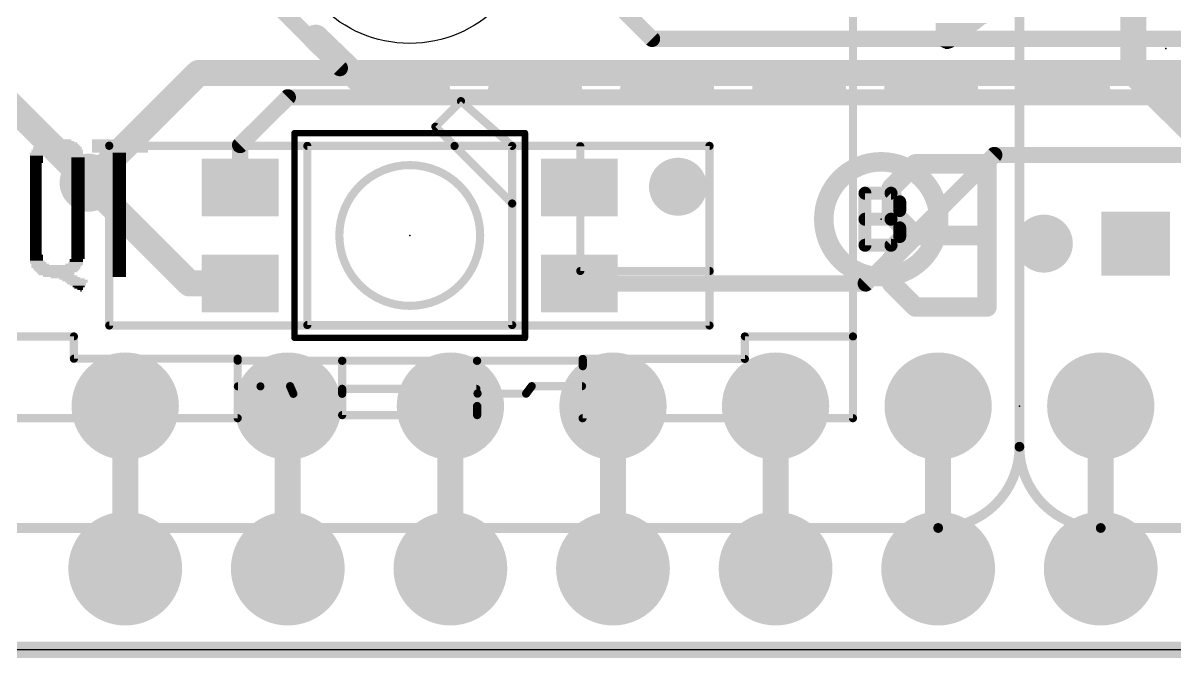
# Model space of a CAD drawing. Extents: x -0.1 to 50.9, y -0.1 to 23.
# Drawn here: x 9.83 to 27.83, y -0.13 to 9.8 of the extents above; entities that cross this region are included whole.
import ezdxf

# ---------------------------------------------------------------- set-up
doc = ezdxf.new("R2010")
doc.units = 0
for name, color, linetype in [('1', 12, 'CONTINUOUS'), ('16', 5, 'CONTINUOUS'), ('17', 110, 'CONTINUOUS'), ('18', 110, 'CONTINUOUS'), ('20', 53, 'CONTINUOUS'), ('21', 40, 'CONTINUOUS'), ('22', 6, 'CONTINUOUS'), ('23', 40, 'CONTINUOUS'), ('24', 6, 'CONTINUOUS'), ('46', 140, 'CONTINUOUS')]:
    doc.layers.add(name, color=color, linetype=linetype)

# ---------------------------------------------------------------- blocks, each defined once
blk = doc.blocks.new('RECT')
blk.add_solid([(-0.5, -0.5), (0.5, -0.5), (-0.5, 0.5), (0.5, 0.5)])
blk = doc.blocks.new('ROUNDP')
at = {"const_width": 0.5}
blk.add_lwpolyline([(0, -0.25, 1), (0, 0.25, 1), (0, -0.25)], format="xyb", dxfattribs=at)
blk = doc.blocks.new('ROUNDV')
at = {"const_width": 0.5}
blk.add_lwpolyline([(0, -0.25, 1), (0, 0.25, 1), (0, -0.25)], format="xyb", dxfattribs=at)

msp = doc.modelspace()

# ---------------------------------------------------------------- linework, layer by layer
at = {"layer": '1'}
for points, const_width in [([(14.7828, 9.0932), (12.0828, 11.7933)], 0.254), ([(18.542, 10.668), (19.6596, 9.5504)], 0.254), ([(19.6596, 9.5504), (31.0134, 9.5504)], 0.254), ([(8.89, 9.271), (10.8585, 7.3025)], 0.4064), ([(36.3927, 9.0932), (14.7828, 9.0932)], 0.254), ([(13.225, 7.891), (13.97, 8.636)], 0.254), ([(13.97, 8.636), (38.5964, 8.636)], 0.254), ([(13.225, 7.227), (13.225, 7.891)], 0.254), ([(25.007, 7.735), (22.999, 5.727)], 0.254), ([(25.007, 7.735), (31.64, 7.735)], 0.254), ([(10.8585, 7.3025), (12.434, 5.727)], 0.4064), ([(12.434, 5.727), (13.225, 5.727)], 0.4064), ([(22.999, 5.727), (18.525, 5.727)], 0.254), ([(11.43, 1.27), (11.43, 3.81)], 0.4064), ([(13.97, 3.81), (13.97, 1.27)], 0.4064), ([(16.51, 1.27), (16.51, 3.81)], 0.4064), ([(19.05, 3.81), (19.05, 1.27)], 0.4064), ([(21.59, 1.27), (21.59, 3.81)], 0.4064), ([(24.13, 3.81), (24.13, 1.27)], 0.4064), ([(26.67, 1.27), (26.67, 3.81)], 0.4064), ([(0, 0), (50.8, 0)], 0.254)]:
    msp.add_lwpolyline(points, dxfattribs=dict(at, const_width=const_width))
for points, const_width in [([(19.6596, 9.6139, 1), (19.6596, 9.4869)], 0.127), ([(19.6147, 9.5055, 1), (19.7045, 9.5953)], 0.127), ([(14.7828, 9.1567, 1), (14.7828, 9.0297)], 0.127), ([(14.7379, 9.0483, 1), (14.8277, 9.1381)], 0.127), ([(13.97, 8.6995, 1), (13.97, 8.5725)], 0.127), ([(14.0149, 8.5911, 1), (13.9251, 8.6809)], 0.127), ([(13.2885, 7.891, 1), (13.1615, 7.891)], 0.127), ([(13.1801, 7.9359, 1), (13.2699, 7.8461)], 0.127), ([(25.007, 7.7985, 1), (25.007, 7.6715)], 0.127), ([(25.0519, 7.6901, 1), (24.9621, 7.7799)], 0.127), ([(10.9303, 7.3743, 1), (10.7867, 7.2307)], 0.2032), ([(10.7867, 7.2307, 1), (10.9303, 7.3743)], 0.2032), ([(13.1615, 7.227, 1), (13.2885, 7.227)], 0.127), ([(12.434, 5.8286, 1), (12.434, 5.6254)], 0.2032), ([(12.3622, 5.6552, 1), (12.5058, 5.7988)], 0.2032), ([(13.225, 5.6254, 1), (13.225, 5.8286)], 0.2032), ([(18.525, 5.7905, 1), (18.525, 5.6635)], 0.127), ([(22.9541, 5.7719, 1), (23.0439, 5.6821)], 0.127), ([(22.999, 5.6635, 1), (22.999, 5.7905)], 0.127), ([(11.5316, 3.81, 1), (11.3284, 3.81)], 0.2032), ([(14.0716, 3.81, 1), (13.8684, 3.81)], 0.2032), ([(16.6116, 3.81, 1), (16.4084, 3.81)], 0.2032), ([(19.1516, 3.81, 1), (18.9484, 3.81)], 0.2032), ([(21.6916, 3.81, 1), (21.4884, 3.81)], 0.2032), ([(24.2316, 3.81, 1), (24.0284, 3.81)], 0.2032), ([(26.7716, 3.81, 1), (26.5684, 3.81)], 0.2032), ([(11.3284, 1.27, 1), (11.5316, 1.27)], 0.2032), ([(13.8684, 1.27, 1), (14.0716, 1.27)], 0.2032), ([(16.4084, 1.27, 1), (16.6116, 1.27)], 0.2032), ([(18.9484, 1.27, 1), (19.1516, 1.27)], 0.2032), ([(21.4884, 1.27, 1), (21.6916, 1.27)], 0.2032), ([(24.0284, 1.27, 1), (24.2316, 1.27)], 0.2032), ([(26.5684, 1.27, 1), (26.7716, 1.27)], 0.2032)]:
    msp.add_lwpolyline(points, format="xyb", dxfattribs=dict(at, const_width=const_width))
at = {"layer": '16'}
for points, const_width in [([(27.178, 11.811), (27.178, 9.029)], 0.4064), ([(12.573, 9.017), (10.8585, 7.3025)], 0.4064), ([(27.178, 9.017), (12.573, 9.017)], 0.4064), ([(27.178, 9.029), (27.178, 9.017)], 0.4064), ([(27.19, 9.017), (27.178, 9.029)], 0.4064), ([(30.48, 5.727), (27.19, 9.017)], 0.4064), ([(41.148, 9.017), (27.19, 9.017)], 0.4064), ([(0, 0), (50.8, 0)], 0.254)]:
    msp.add_lwpolyline(points, dxfattribs=dict(at, const_width=const_width))
at = {"layer": '16', "const_width": 0.2032}
for points in [[(12.573, 9.1186, 1), (12.573, 8.9154)], [(12.6448, 8.9452, 1), (12.5012, 9.0888)], [(27.2796, 9.029, 1), (27.0764, 9.029)], [(27.2498, 9.1008, 1), (27.1062, 8.9572)], [(27.19, 9.1186, 1), (27.19, 8.9154)], [(27.2618, 9.0888, 1), (27.1182, 8.9452)], [(27.1182, 8.9452, 1), (27.2618, 9.0888)], [(27.178, 8.9154, 1), (27.178, 9.1186)], [(27.0764, 9.029, 1), (27.2796, 9.029)], [(27.0764, 9.017, 1), (27.2796, 9.017)], [(10.7867, 7.3743, 1), (10.9303, 7.2307)]]:
    msp.add_lwpolyline(points, format="xyb", dxfattribs=at)
at = {"layer": '20'}
msp.add_line((48.26, 0), (2.54, 0), dxfattribs=at)
msp.add_circle((15.875, 11.43), 1.95, dxfattribs=at)
at = {"layer": '21'}
for points, const_width in [([(15.24, 8.763), (14.4067, 9.5694)], 0.4064), ([(16.3024, 8.763), (15.24, 8.763)], 0.4064), ([(18.3648, 8.763), (17.3024, 8.763)], 0.4064), ([(20.4273, 8.763), (19.3648, 8.763)], 0.4064), ([(22.4897, 8.763), (21.4273, 8.763)], 0.4064), ([(24.5521, 8.763), (23.4897, 8.763)], 0.4064), ([(26.6145, 8.763), (25.5521, 8.763)], 0.4064), ([(28.6769, 8.763), (27.6145, 8.763)], 0.4064), ([(22.987, 6.3246), (22.987, 7.1381)], 0.2032), ([(22.987, 7.1381), (23.3937, 7.1381)], 0.2032), ([(23.3937, 7.1381), (23.5293, 7.0025)], 0.2032), ([(23.5293, 7.0025), (23.5293, 6.8669)], 0.2032), ([(23.5293, 6.8669), (23.3937, 6.7313)], 0.2032), ([(22.987, 6.7313), (23.3937, 6.7313)], 0.2032), ([(23.3937, 6.7313), (23.5293, 6.5958)], 0.2032), ([(23.5293, 6.5958), (23.5293, 6.4602)], 0.2032), ([(23.5293, 6.4602), (23.3937, 6.3246)], 0.2032), ([(23.3937, 6.3246), (22.987, 6.3246)], 0.2032)]:
    msp.add_lwpolyline(points, dxfattribs=dict(at, const_width=const_width))
for points, const_width in [([(14.4774, 9.6424, 1), (14.3361, 9.4964)], 0.2032), ([(15.24, 8.8646, 1), (15.24, 8.6614)], 0.2032), ([(15.1693, 8.69, 1), (15.3107, 8.836)], 0.2032), ([(16.3024, 8.6614, 1), (16.3024, 8.8646)], 0.2032), ([(17.3024, 8.8646, 1), (17.3024, 8.6614)], 0.2032), ([(18.3648, 8.6614, 1), (18.3648, 8.8646)], 0.2032), ([(19.3648, 8.8646, 1), (19.3648, 8.6614)], 0.2032), ([(20.4273, 8.6614, 1), (20.4273, 8.8646)], 0.2032), ([(21.4273, 8.8646, 1), (21.4273, 8.6614)], 0.2032), ([(22.4897, 8.6614, 1), (22.4897, 8.8646)], 0.2032), ([(23.4897, 8.8646, 1), (23.4897, 8.6614)], 0.2032), ([(24.5521, 8.6614, 1), (24.5521, 8.8646)], 0.2032), ([(25.5521, 8.8646, 1), (25.5521, 8.6614)], 0.2032), ([(26.6145, 8.6614, 1), (26.6145, 8.8646)], 0.2032), ([(27.6145, 8.8646, 1), (27.6145, 8.6614)], 0.2032), ([(23.241, 5.833, 1), (23.241, 7.629, 1), (23.241, 5.833)], 0.3048), ([(23.0378, 7.1381, 1), (22.9362, 7.1381)], 0.1016), ([(22.987, 7.1889, 1), (22.987, 7.0873)], 0.1016), ([(23.4297, 7.174, 1), (23.3578, 7.1022)], 0.1016), ([(23.3937, 7.0873, 1), (23.3937, 7.1889)], 0.1016), ([(23.5801, 7.0025, 1), (23.4785, 7.0025)], 0.1016), ([(23.4934, 6.9666, 1), (23.5652, 7.0384)], 0.1016), ([(23.4785, 6.8669, 1), (23.5801, 6.8669)], 0.1016), ([(23.5652, 6.831, 1), (23.4934, 6.9028)], 0.1016), ([(22.987, 6.7821, 1), (22.987, 6.6805)], 0.1016), ([(23.4297, 6.7673, 1), (23.3578, 6.6954)], 0.1016), ([(23.3578, 6.7673, 1), (23.4297, 6.6954)], 0.1016), ([(23.3937, 6.6805, 1), (23.3937, 6.7821)], 0.1016), ([(23.5801, 6.5958, 1), (23.4785, 6.5958)], 0.1016), ([(23.4934, 6.5598, 1), (23.5652, 6.6317)], 0.1016), ([(23.4785, 6.4602, 1), (23.5801, 6.4602)], 0.1016), ([(23.5652, 6.4243, 1), (23.4934, 6.4961)], 0.1016), ([(22.987, 6.3754, 1), (22.987, 6.2738)], 0.1016), ([(22.9362, 6.3246, 1), (23.0378, 6.3246)], 0.1016), ([(23.3578, 6.3605, 1), (23.4297, 6.2887)], 0.1016), ([(23.3937, 6.2738, 1), (23.3937, 6.3754)], 0.1016)]:
    msp.add_lwpolyline(points, format="xyb", dxfattribs=dict(at, const_width=const_width))
at = {"layer": '22'}
for points, const_width in [([(25.4, 19.685), (25.4, 3.175)], 0.1524), ([(25.4, 3.175), (25.4, 19.685)], 0.1524), ([(22.799, 19.185), (22.799, 4.899)], 0.127), ([(16.275, 8.177), (16.675, 8.577)], 0.127), ([(16.675, 8.577), (17.475, 7.877)], 0.127), ([(16.575, 7.877), (16.275, 8.177)], 0.127), ([(11.18, 7.878), (11.18, 7.881)], 0.127), ([(11.18, 7.878), (11.18, 5.07)], 0.127), ([(20.558, 7.878), (11.18, 7.878)], 0.127), ([(16.575, 7.877), (14.275, 7.877)], 0.127), ([(14.275, 7.877), (14.275, 5.077)], 0.127), ([(17.475, 7.877), (16.575, 7.877)], 0.127), ([(17.475, 6.977), (16.575, 7.877)], 0.127), ([(17.475, 6.977), (17.475, 7.877)], 0.127), ([(18.539, 5.922), (18.539, 7.872)], 0.127), ([(20.558, 5.07), (20.558, 7.878)], 0.127), ([(23.7744, 7.5965), (23.4016, 7.2237)], 0.3048), ([(24.893, 7.5965), (23.7744, 7.5965)], 0.3048), ([(24.893, 5.3594), (24.893, 7.5965)], 0.3048), ([(23.4016, 7.2237), (23.4016, 6.8508)], 0.3048), ([(17.475, 5.077), (17.475, 6.977)], 0.127), ([(23.4016, 6.8508), (23.7744, 6.478)], 0.3048), ([(23.7744, 6.478), (23.4016, 6.1051)], 0.3048), ([(24.893, 6.478), (23.7744, 6.478)], 0.3048), ([(23.4016, 6.1051), (23.4016, 5.7323)], 0.3048), ([(20.561, 5.922), (18.539, 5.922)], 0.127), ([(23.4016, 5.7323), (23.7744, 5.3594)], 0.3048), ([(23.7744, 5.3594), (24.893, 5.3594)], 0.3048), ([(11.18, 5.07), (20.558, 5.07)], 0.127), ([(14.275, 5.077), (17.475, 5.077)], 0.127), ([(9.215, 4.899), (10.628, 4.899)], 0.127), ([(10.628, 4.899), (10.628, 4.551)], 0.127), ([(21.11, 4.548), (21.11, 4.899)], 0.127), ([(21.11, 4.899), (22.799, 4.899)], 0.127), ([(22.799, 4.899), (22.799, 3.621)], 0.127), ([(10.628, 4.551), (13.187, 4.551)], 0.127), ([(13.187, 4.551), (13.187, 4.521)], 0.127), ([(18.575, 4.521), (13.187, 4.521)], 0.127), ([(13.187, 4.521), (13.187, 3.621)], 0.127), ([(14.819, 4.08), (14.819, 4.518)], 0.127), ([(14.819, 4.518), (14.822, 4.518)], 0.127), ([(16.928, 4.518), (16.925, 4.518)], 0.127), ([(16.928, 3.831), (16.928, 4.518)], 0.127), ([(18.575, 3.621), (18.575, 4.521)], 0.127), ([(18.578, 4.548), (18.578, 4.434)], 0.127), ([(18.578, 4.548), (21.11, 4.548)], 0.127), ([(13.541, 4.119), (13.19, 4.119)], 0.127), ([(13.544, 4.119), (14.006, 4.119)], 0.127), ([(14.006, 4.119), (14.006, 4.122)], 0.127), ([(14.057, 4.002), (14.006, 4.122)], 0.127), ([(14.819, 4.002), (14.819, 4.08)], 0.127), ([(14.819, 4.08), (16.916, 4.08)], 0.127), ([(17.693, 4.005), (17.78, 4.122)], 0.127), ([(17.78, 4.122), (18.566, 4.122)], 0.127), ([(14.819, 4.002), (14.057, 4.002)], 0.127), ([(14.819, 3.669), (14.819, 4.002)], 0.127), ([(16.934, 4.005), (16.934, 4.008)], 0.127), ([(17.693, 4.005), (16.934, 4.005)], 0.127), ([(16.928, 3.813), (16.928, 3.669)], 0.127), ([(13.187, 3.621), (8.918, 3.621)], 0.127), ([(16.928, 3.669), (14.819, 3.669)], 0.127), ([(22.799, 3.621), (18.575, 3.621)], 0.127), ([(7.62, 1.905), (24.13, 1.905)], 0.1524), ([(26.67, 1.905), (43.18, 1.905)], 0.1524)]:
    msp.add_lwpolyline(points, dxfattribs=dict(at, const_width=const_width))
for points, const_width in [([(16.6959, 8.6009, 1), (16.6541, 8.5531)], 0.0635), ([(16.6975, 8.5545, 1), (16.6525, 8.5995)], 0.0635), ([(16.2975, 8.1995, 1), (16.2525, 8.1545)], 0.0635), ([(16.2525, 8.1995, 1), (16.2975, 8.1545)], 0.0635), ([(11.2118, 7.881, 1), (11.1482, 7.881)], 0.0635), ([(11.2118, 7.878, 1), (11.1482, 7.878)], 0.0635), ([(11.18, 7.9097, 1), (11.18, 7.8463)], 0.0635), ([(14.3068, 7.877, 1), (14.2432, 7.877)], 0.0635), ([(14.275, 7.9088, 1), (14.275, 7.8453)], 0.0635), ([(16.5975, 7.8995, 1), (16.5525, 7.8545)], 0.0635), ([(16.575, 7.9088, 1), (16.575, 7.8453)], 0.0635), ([(16.5525, 7.8545, 1), (16.5975, 7.8995)], 0.0635), ([(16.575, 7.8453, 1), (16.575, 7.9088)], 0.0635), ([(17.5068, 7.877, 1), (17.4433, 7.877)], 0.0635), ([(17.4541, 7.8531, 1), (17.4959, 7.9009)], 0.0635), ([(17.475, 7.8453, 1), (17.475, 7.9088)], 0.0635), ([(18.5708, 7.872, 1), (18.5073, 7.872)], 0.0635), ([(20.5897, 7.878, 1), (20.5263, 7.878)], 0.0635), ([(20.558, 7.8463, 1), (20.558, 7.9097)], 0.0635), ([(11.1482, 7.878, 1), (11.2118, 7.878)], 0.0635), ([(23.7744, 7.6727, 1), (23.7744, 7.5203)], 0.1524), ([(23.8283, 7.5426, 1), (23.7206, 7.6504)], 0.1524), ([(24.9692, 7.5965, 1), (24.8168, 7.5965)], 0.1524), ([(24.893, 7.5203, 1), (24.893, 7.6727)], 0.1524), ([(15.875, 5.377, 1), (15.875, 7.577, 1), (15.875, 5.377)], 0.127), ([(23.4778, 7.2237, 1), (23.3254, 7.2237)], 0.1524), ([(23.3477, 7.2775, 1), (23.4555, 7.1698)], 0.1524), ([(17.5068, 6.977, 1), (17.4433, 6.977)], 0.0635), ([(17.4525, 6.9545, 1), (17.4975, 6.9995)], 0.0635), ([(17.4433, 6.977, 1), (17.5068, 6.977)], 0.0635), ([(23.4555, 6.9047, 1), (23.3477, 6.7969)], 0.1524), ([(23.3254, 6.8508, 1), (23.4778, 6.8508)], 0.1524), ([(23.7744, 6.5542, 1), (23.7744, 6.4018)], 0.1524), ([(23.8283, 6.4241, 1), (23.7206, 6.5318)], 0.1524), ([(23.7206, 6.4241, 1), (23.8283, 6.5318)], 0.1524), ([(24.893, 6.4018, 1), (24.893, 6.5542)], 0.1524), ([(23.4778, 6.1051, 1), (23.3254, 6.1051)], 0.1524), ([(23.3477, 6.159, 1), (23.4555, 6.0512)], 0.1524), ([(18.539, 5.9538, 1), (18.539, 5.8903)], 0.0635), ([(18.5073, 5.922, 1), (18.5708, 5.922)], 0.0635), ([(20.561, 5.8903, 1), (20.561, 5.9538)], 0.0635), ([(23.4555, 5.7861, 1), (23.3477, 5.6784)], 0.1524), ([(23.3254, 5.7323, 1), (23.4778, 5.7323)], 0.1524), ([(23.7744, 5.4356, 1), (23.7744, 5.2832)], 0.1524), ([(23.7206, 5.3055, 1), (23.8283, 5.4133)], 0.1524), ([(24.8168, 5.3594, 1), (24.9692, 5.3594)], 0.1524), ([(24.893, 5.2832, 1), (24.893, 5.4356)], 0.1524), ([(11.1482, 5.07, 1), (11.2118, 5.07)], 0.0635), ([(11.18, 5.1018, 1), (11.18, 5.0383)], 0.0635), ([(14.2432, 5.077, 1), (14.3068, 5.077)], 0.0635), ([(14.275, 5.1087, 1), (14.275, 5.0453)], 0.0635), ([(17.4433, 5.077, 1), (17.5068, 5.077)], 0.0635), ([(17.475, 5.0453, 1), (17.475, 5.1087)], 0.0635), ([(20.5263, 5.07, 1), (20.5897, 5.07)], 0.0635), ([(20.558, 5.0383, 1), (20.558, 5.1018)], 0.0635), ([(10.6598, 4.899, 1), (10.5962, 4.899)], 0.0635), ([(10.628, 4.8673, 1), (10.628, 4.9307)], 0.0635), ([(21.1417, 4.899, 1), (21.0783, 4.899)], 0.0635), ([(21.11, 4.9307, 1), (21.11, 4.8673)], 0.0635), ([(22.8307, 4.899, 1), (22.7673, 4.899)], 0.0635), ([(22.7673, 4.899, 1), (22.8307, 4.899)], 0.0635), ([(22.799, 4.8673, 1), (22.799, 4.9307)], 0.0635), ([(10.5962, 4.551, 1), (10.6598, 4.551)], 0.0635), ([(10.628, 4.5827, 1), (10.628, 4.5193)], 0.0635), ([(13.2188, 4.551, 1), (13.1553, 4.551)], 0.0635), ([(13.2188, 4.521, 1), (13.1553, 4.521)], 0.0635), ([(13.187, 4.5527, 1), (13.187, 4.4893)], 0.0635), ([(13.1553, 4.521, 1), (13.2188, 4.521)], 0.0635), ([(13.187, 4.5193, 1), (13.187, 4.5827)], 0.0635), ([(14.8508, 4.518, 1), (14.7873, 4.518)], 0.0635), ([(14.819, 4.5497, 1), (14.819, 4.4863)], 0.0635), ([(14.822, 4.4863, 1), (14.822, 4.5497)], 0.0635), ([(16.925, 4.5497, 1), (16.925, 4.4863)], 0.0635), ([(16.9597, 4.518, 1), (16.8963, 4.518)], 0.0635), ([(16.928, 4.4863, 1), (16.928, 4.5497)], 0.0635), ([(18.6067, 4.521, 1), (18.5433, 4.521)], 0.0635), ([(18.6097, 4.548, 1), (18.5463, 4.548)], 0.0635), ([(18.578, 4.5797, 1), (18.578, 4.5163)], 0.0635), ([(18.575, 4.4893, 1), (18.575, 4.5527)], 0.0635), ([(21.0783, 4.548, 1), (21.1417, 4.548)], 0.0635), ([(21.11, 4.5163, 1), (21.11, 4.5797)], 0.0635), ([(18.5463, 4.434, 1), (18.6097, 4.434)], 0.0635), ([(13.19, 4.1507, 1), (13.19, 4.0873)], 0.0635), ([(13.544, 4.1507, 1), (13.544, 4.0873)], 0.0635), ([(13.541, 4.0873, 1), (13.541, 4.1507)], 0.0635), ([(14.0378, 4.122, 1), (13.9742, 4.122)], 0.0635), ([(13.9742, 4.119, 1), (14.0378, 4.119)], 0.0635), ([(14.0352, 4.1344, 1), (13.9768, 4.1096)], 0.0635), ([(14.006, 4.0873, 1), (14.006, 4.1507)], 0.0635), ([(14.8508, 4.08, 1), (14.7873, 4.08)], 0.0635), ([(14.819, 4.1117, 1), (14.819, 4.0483)], 0.0635), ([(16.916, 4.0483, 1), (16.916, 4.1117)], 0.0635), ([(17.78, 4.1537, 1), (17.78, 4.0903)], 0.0635), ([(17.8055, 4.1031, 1), (17.7545, 4.1409)], 0.0635), ([(18.566, 4.0903, 1), (18.566, 4.1537)], 0.0635), ([(14.057, 4.0337, 1), (14.057, 3.9702)], 0.0635), ([(14.0278, 3.9896, 1), (14.0862, 4.0144)], 0.0635), ([(14.7873, 4.08, 1), (14.8508, 4.08)], 0.0635), ([(14.8508, 4.002, 1), (14.7873, 4.002)], 0.0635), ([(14.7873, 4.002, 1), (14.8508, 4.002)], 0.0635), ([(14.819, 3.9702, 1), (14.819, 4.0337)], 0.0635), ([(16.9657, 4.008, 1), (16.9023, 4.008)], 0.0635), ([(16.934, 4.0367, 1), (16.934, 3.9732)], 0.0635), ([(16.9023, 4.005, 1), (16.9657, 4.005)], 0.0635), ([(17.6675, 4.0239, 1), (17.7185, 3.9861)], 0.0635), ([(17.693, 3.9732, 1), (17.693, 4.0367)], 0.0635), ([(16.9597, 3.813, 1), (16.8963, 3.813)], 0.0635), ([(16.8963, 3.831, 1), (16.9597, 3.831)], 0.0635), ([(13.1553, 3.621, 1), (13.2188, 3.621)], 0.0635), ([(13.187, 3.5892, 1), (13.187, 3.6528)], 0.0635), ([(14.819, 3.7008, 1), (14.819, 3.6372)], 0.0635), ([(14.7873, 3.669, 1), (14.8508, 3.669)], 0.0635), ([(16.8963, 3.669, 1), (16.9597, 3.669)], 0.0635), ([(16.928, 3.6372, 1), (16.928, 3.7008)], 0.0635), ([(18.575, 3.6528, 1), (18.575, 3.5892)], 0.0635), ([(18.5433, 3.621, 1), (18.6067, 3.621)], 0.0635), ([(22.7673, 3.621, 1), (22.8307, 3.621)], 0.0635), ([(22.799, 3.5892, 1), (22.799, 3.6528)], 0.0635), ([(24.13, 1.905, 0.4142), (25.4, 3.175)], 0.1524), ([(25.4, 3.175, 0.4142), (26.67, 1.905)], 0.1524), ([(25.4381, 3.175, 1), (25.3619, 3.175)], 0.0762), ([(25.4381, 3.175, 1), (25.3619, 3.175)], 0.0762), ([(25.3619, 3.175, 1), (25.4381, 3.175)], 0.0762), ([(25.3619, 3.175, 1), (25.4381, 3.175)], 0.0762), ([(24.13, 1.9431, 1), (24.13, 1.8669)], 0.0762), ([(24.13, 1.8669, 1), (24.13, 1.9431)], 0.0762), ([(26.67, 1.9431, 1), (26.67, 1.8669)], 0.0762), ([(26.67, 1.8669, 1), (26.67, 1.9431)], 0.0762)]:
    msp.add_lwpolyline(points, format="xyb", dxfattribs=dict(at, const_width=const_width))
at = {"layer": '23'}
msp.add_point((23.241, 6.731), dxfattribs=at)
at = {"layer": '24'}
for p in [(27.686, 9.398), (15.875, 6.477), (25.4, 3.81)]:
    msp.add_point(p, dxfattribs=at)
at = {"layer": '46', "const_width": 0.1016}
for points in [[(17.675, 8.077), (14.075, 8.077)], [(14.075, 8.077), (14.075, 4.877)], [(17.675, 4.877), (17.675, 8.077)], [(14.075, 4.877), (17.675, 4.877)]]:
    msp.add_lwpolyline(points, dxfattribs=at)
at = {"layer": '46', "const_width": 0.0508}
for points in [[(14.075, 8.1024, 1), (14.075, 8.0516)], [(14.1004, 8.077, 1), (14.0496, 8.077)], [(17.7004, 8.077, 1), (17.6496, 8.077)], [(17.675, 8.0516, 1), (17.675, 8.1024)], [(14.075, 4.9024, 1), (14.075, 4.8516)], [(14.0496, 4.877, 1), (14.1004, 4.877)], [(17.6496, 4.877, 1), (17.7004, 4.877)], [(17.675, 4.8516, 1), (17.675, 4.9024)]]:
    msp.add_lwpolyline(points, format="xyb", dxfattribs=at)

# ---------------------------------------------------------------- block references
at = {"layer": '1', "xscale": 1.2, "yscale": 0.9, "rotation": 180}
for p in [(13.225, 7.227), (18.525, 7.227), (13.225, 5.727), (18.525, 5.727)]:
    msp.add_blockref('RECT', p, dxfattribs=at)
at = {"layer": '1', "xscale": 1.075, "rotation": 180}
msp.add_blockref('RECT', (27.217, 6.35), dxfattribs=at)
at = {"layer": '17'}
for p, xscale, yscale, rotation in [((11.43, 3.81), 1.6764, 1.6764, 270), ((11.43, 3.81), 1.6764, 1.6764, 270), ((13.97, 3.81), 1.6764, 1.6764, 270), ((13.97, 3.81), 1.6764, 1.6764, 270), ((16.51, 3.81), 1.6764, 1.6764, 270), ((16.51, 3.81), 1.6764, 1.6764, 270), ((19.05, 3.81), 1.6764, 1.6764, 270), ((19.05, 3.81), 1.6764, 1.6764, 270), ((21.59, 3.81), 1.6764, 1.6764, 270), ((21.59, 3.81), 1.6764, 1.6764, 270), ((24.13, 3.81), 1.6764, 1.6764, 270), ((24.13, 3.81), 1.6764, 1.6764, 270), ((26.67, 3.81), 1.6764, 1.6764, 270), ((26.67, 3.81), 1.6764, 1.6764, 270), ((11.43, 1.27), 1.778, 1.778, 180), ((11.43, 1.27), 1.778, 1.778, 180), ((13.97, 1.27), 1.778, 1.778, 180), ((13.97, 1.27), 1.778, 1.778, 180), ((16.51, 1.27), 1.778, 1.778, 180), ((16.51, 1.27), 1.778, 1.778, 180), ((19.05, 1.27), 1.778, 1.778, 180), ((19.05, 1.27), 1.778, 1.778, 180), ((21.59, 1.27), 1.778, 1.778, 180), ((21.59, 1.27), 1.778, 1.778, 180), ((24.13, 1.27), 1.778, 1.778, 180), ((24.13, 1.27), 1.778, 1.778, 180), ((26.67, 1.27), 1.778, 1.778, 180), ((26.67, 1.27), 1.778, 1.778, 180)]:
    msp.add_blockref('ROUNDP', p, dxfattribs=dict(at, xscale=xscale, yscale=yscale, rotation=rotation))
at = {"layer": '18', "xscale": 0.9064, "yscale": 0.9064}
for p in [(10.8585, 7.3025), (10.8585, 7.3025), (20.066, 7.239), (20.066, 7.239), (25.781, 6.35), (25.781, 6.35)]:
    msp.add_blockref('ROUNDV', p, dxfattribs=at)
at = {"layer": '21'}
for p, xscale, yscale in [((10.3683, 7.9201), 0.6248, 0.0231), ((10.3556, 7.9432), 0.5537, 0.0231), ((10.367, 7.9663), 0.4394, 0.0231), ((11.3487, 7.9663), 0.8788, 0.0231), ((11.3487, 7.9432), 0.8788, 0.0231), ((11.3487, 7.9201), 0.8788, 0.0231), ((10.0571, 7.7354), 0.2311, 0.0231), ((10.0686, 7.7586), 0.254, 0.0231), ((10.3683, 7.8048), 0.8077, 0.0231), ((10.1029, 7.7817), 0.2769, 0.0231), ((10.3683, 7.851), 0.762, 0.0231), ((10.3683, 7.8279), 0.762, 0.0231), ((10.3683, 7.874), 0.7163, 0.0229), ((10.3683, 7.897), 0.6706, 0.0231), ((10.6337, 7.7817), 0.2769, 0.0231), ((10.6566, 7.7586), 0.2311, 0.0231), ((10.6794, 7.7354), 0.2311, 0.0231), ((11.3487, 7.897), 0.8788, 0.0231), ((11.3487, 7.874), 0.8788, 0.0229), ((11.3487, 7.851), 0.8788, 0.0231), ((11.3487, 7.8279), 0.8788, 0.0231), ((11.3487, 7.8048), 0.8788, 0.0231), ((11.3487, 7.7817), 0.8788, 0.0231), ((11.3386, 7.7586), 0.2083, 0.0231), ((11.3386, 7.7354), 0.2083, 0.0231), ((10.0444, 7.7123), 0.2057, 0.0231), ((10.0444, 7.6892), 0.2057, 0.0231), ((10.0444, 7.6661), 0.2057, 0.0231), ((10.0444, 7.643), 0.2057, 0.0231), ((10.0444, 7.62), 0.2057, 0.0229), ((10.033, 7.597), 0.1829, 0.0231), ((10.033, 7.5739), 0.1829, 0.0231), ((10.033, 7.5508), 0.1829, 0.0231), ((10.6794, 7.7123), 0.2311, 0.0231), ((10.6909, 7.6892), 0.2083, 0.0231), ((10.6909, 7.6661), 0.2083, 0.0231), ((10.6909, 7.643), 0.2083, 0.0231), ((10.6909, 7.62), 0.2083, 0.0229), ((10.6909, 7.597), 0.2083, 0.0231), ((10.6909, 7.5739), 0.2083, 0.0231), ((10.6909, 7.5508), 0.2083, 0.0231), ((11.3386, 7.7123), 0.2083, 0.0231), ((11.3386, 7.6892), 0.2083, 0.0231), ((11.3386, 7.6661), 0.2083, 0.0231), ((11.3386, 7.643), 0.2083, 0.0231), ((11.3386, 7.62), 0.2083, 0.0229), ((11.3386, 7.597), 0.2083, 0.0231), ((11.3386, 7.5739), 0.2083, 0.0231), ((11.3386, 7.5508), 0.2083, 0.0231), ((10.033, 7.5277), 0.1829, 0.0231), ((10.033, 7.5046), 0.1829, 0.0231), ((10.033, 7.4814), 0.1829, 0.0231), ((10.033, 7.4583), 0.1829, 0.0231), ((10.033, 7.4352), 0.1829, 0.0231), ((10.033, 7.4121), 0.1829, 0.0231), ((10.033, 7.389), 0.1829, 0.0231), ((10.6909, 7.5277), 0.2083, 0.0231), ((10.6909, 7.5046), 0.2083, 0.0231), ((10.6909, 7.4814), 0.2083, 0.0231), ((10.6909, 7.4583), 0.2083, 0.0231), ((10.6909, 7.4352), 0.2083, 0.0231), ((10.6909, 7.4121), 0.2083, 0.0231), ((10.6909, 7.389), 0.2083, 0.0231), ((11.3386, 7.5277), 0.2083, 0.0231), ((11.3386, 7.5046), 0.2083, 0.0231), ((11.3386, 7.4814), 0.2083, 0.0231), ((11.3386, 7.4583), 0.2083, 0.0231), ((11.3386, 7.4352), 0.2083, 0.0231), ((11.3386, 7.4121), 0.2083, 0.0231), ((11.3386, 7.389), 0.2083, 0.0231), ((10.033, 7.366), 0.1829, 0.0229), ((10.033, 7.343), 0.1829, 0.0231), ((10.033, 7.3199), 0.1829, 0.0231), ((10.033, 7.2968), 0.1829, 0.0231), ((10.033, 7.2737), 0.1829, 0.0231), ((10.033, 7.2506), 0.1829, 0.0231), ((10.033, 7.2274), 0.1829, 0.0231), ((10.033, 7.2043), 0.1829, 0.0231), ((10.6909, 7.366), 0.2083, 0.0229), ((10.6909, 7.343), 0.2083, 0.0231), ((10.6909, 7.3199), 0.2083, 0.0231), ((10.6909, 7.2968), 0.2083, 0.0231), ((10.6909, 7.2737), 0.2083, 0.0231), ((10.6909, 7.2506), 0.2083, 0.0231), ((10.6909, 7.2274), 0.2083, 0.0231), ((10.6909, 7.2043), 0.2083, 0.0231), ((11.3386, 7.366), 0.2083, 0.0229), ((11.3386, 7.343), 0.2083, 0.0231), ((11.3386, 7.3199), 0.2083, 0.0231), ((11.3386, 7.2968), 0.2083, 0.0231), ((11.3386, 7.2737), 0.2083, 0.0231), ((11.3386, 7.2506), 0.2083, 0.0231), ((11.3386, 7.2274), 0.2083, 0.0231), ((11.3386, 7.2043), 0.2083, 0.0231), ((10.033, 7.1812), 0.1829, 0.0231), ((10.033, 7.1581), 0.1829, 0.0231), ((10.033, 7.135), 0.1829, 0.0231), ((10.033, 7.112), 0.1829, 0.0229), ((10.033, 7.089), 0.1829, 0.0231), ((10.033, 7.0659), 0.1829, 0.0231), ((10.033, 7.0428), 0.1829, 0.0231), ((10.033, 7.0197), 0.1829, 0.0231), ((10.6909, 7.1812), 0.2083, 0.0231), ((10.6909, 7.1581), 0.2083, 0.0231), ((10.6909, 7.135), 0.2083, 0.0231), ((10.6909, 7.112), 0.2083, 0.0229), ((10.6909, 7.089), 0.2083, 0.0231), ((10.6909, 7.0659), 0.2083, 0.0231), ((10.6909, 7.0428), 0.2083, 0.0231), ((10.6909, 7.0197), 0.2083, 0.0231), ((11.3386, 7.1812), 0.2083, 0.0231), ((11.3386, 7.1581), 0.2083, 0.0231), ((11.3386, 7.135), 0.2083, 0.0231), ((11.3386, 7.112), 0.2083, 0.0229), ((11.3386, 7.089), 0.2083, 0.0231), ((11.3386, 7.0659), 0.2083, 0.0231), ((11.3386, 7.0428), 0.2083, 0.0231), ((11.3386, 7.0197), 0.2083, 0.0231), ((10.033, 6.9966), 0.1829, 0.0231), ((10.033, 6.9734), 0.1829, 0.0231), ((10.033, 6.9503), 0.1829, 0.0231), ((10.033, 6.9272), 0.1829, 0.0231), ((10.033, 6.9041), 0.1829, 0.0231), ((10.033, 6.881), 0.1829, 0.0231), ((10.033, 6.858), 0.1829, 0.0229), ((10.033, 6.835), 0.1829, 0.0231), ((10.6909, 6.9966), 0.2083, 0.0231), ((10.6909, 6.9734), 0.2083, 0.0231), ((10.6909, 6.9503), 0.2083, 0.0231), ((10.6909, 6.9272), 0.2083, 0.0231), ((10.6909, 6.9041), 0.2083, 0.0231), ((10.6909, 6.881), 0.2083, 0.0231), ((10.6909, 6.858), 0.2083, 0.0229), ((10.6909, 6.835), 0.2083, 0.0231), ((11.3386, 6.9966), 0.2083, 0.0231), ((11.3386, 6.9734), 0.2083, 0.0231), ((11.3386, 6.9503), 0.2083, 0.0231), ((11.3386, 6.9272), 0.2083, 0.0231), ((11.3386, 6.9041), 0.2083, 0.0231), ((11.3386, 6.881), 0.2083, 0.0231), ((11.3386, 6.858), 0.2083, 0.0229), ((11.3386, 6.835), 0.2083, 0.0231), ((10.033, 6.8119), 0.1829, 0.0231), ((10.033, 6.7888), 0.1829, 0.0231), ((10.033, 6.7657), 0.1829, 0.0231), ((10.033, 6.7426), 0.1829, 0.0231), ((10.033, 6.7194), 0.1829, 0.0231), ((10.033, 6.6963), 0.1829, 0.0231), ((10.033, 6.6732), 0.1829, 0.0231), ((10.033, 6.6501), 0.1829, 0.0231), ((10.6909, 6.8119), 0.2083, 0.0231), ((10.6909, 6.7888), 0.2083, 0.0231), ((10.6909, 6.7657), 0.2083, 0.0231), ((10.6909, 6.7426), 0.2083, 0.0231), ((10.6909, 6.7194), 0.2083, 0.0231), ((10.6909, 6.6963), 0.2083, 0.0231), ((10.6909, 6.6732), 0.2083, 0.0231), ((10.6909, 6.6501), 0.2083, 0.0231), ((11.3386, 6.8119), 0.2083, 0.0231), ((11.3386, 6.7888), 0.2083, 0.0231), ((11.3386, 6.7657), 0.2083, 0.0231), ((11.3386, 6.7426), 0.2083, 0.0231), ((11.3386, 6.7194), 0.2083, 0.0231), ((11.3386, 6.6963), 0.2083, 0.0231), ((11.3386, 6.6732), 0.2083, 0.0231), ((11.3386, 6.6501), 0.2083, 0.0231), ((10.033, 6.627), 0.1829, 0.0231), ((10.033, 6.604), 0.1829, 0.0229), ((10.033, 6.581), 0.1829, 0.0231), ((10.033, 6.5579), 0.1829, 0.0231), ((10.033, 6.5348), 0.1829, 0.0231), ((10.033, 6.5117), 0.1829, 0.0231), ((10.033, 6.4886), 0.1829, 0.0231), ((10.6909, 6.627), 0.2083, 0.0231), ((10.6909, 6.604), 0.2083, 0.0229), ((10.6909, 6.581), 0.2083, 0.0231), ((10.6909, 6.5579), 0.2083, 0.0231), ((10.6909, 6.5348), 0.2083, 0.0231), ((10.6909, 6.5117), 0.2083, 0.0231), ((10.6909, 6.4886), 0.2083, 0.0231), ((11.3386, 6.627), 0.2083, 0.0231), ((11.3386, 6.604), 0.2083, 0.0229), ((11.3386, 6.581), 0.2083, 0.0231), ((11.3386, 6.5579), 0.2083, 0.0231), ((11.3386, 6.5348), 0.2083, 0.0231), ((11.3386, 6.5117), 0.2083, 0.0231), ((11.3386, 6.4886), 0.2083, 0.0231), ((10.033, 6.4654), 0.1829, 0.0231), ((10.033, 6.4423), 0.1829, 0.0231), ((10.033, 6.4192), 0.1829, 0.0231), ((10.033, 6.3961), 0.1829, 0.0231), ((10.033, 6.373), 0.1829, 0.0231), ((10.033, 6.35), 0.1829, 0.0229), ((10.033, 6.327), 0.1829, 0.0231), ((10.033, 6.3039), 0.1829, 0.0231), ((10.6909, 6.4654), 0.2083, 0.0231), ((10.6909, 6.4423), 0.2083, 0.0231), ((10.6909, 6.4192), 0.2083, 0.0231), ((10.6909, 6.3961), 0.2083, 0.0231), ((10.6909, 6.373), 0.2083, 0.0231), ((10.6909, 6.35), 0.2083, 0.0229), ((10.6909, 6.327), 0.2083, 0.0231), ((10.6909, 6.3039), 0.2083, 0.0231), ((11.3386, 6.4654), 0.2083, 0.0231), ((11.3386, 6.4423), 0.2083, 0.0231), ((11.3386, 6.4192), 0.2083, 0.0231), ((11.3386, 6.3961), 0.2083, 0.0231), ((11.3386, 6.373), 0.2083, 0.0231), ((11.3386, 6.35), 0.2083, 0.0229), ((11.3386, 6.327), 0.2083, 0.0231), ((11.3386, 6.3039), 0.2083, 0.0231), ((10.033, 6.2808), 0.1829, 0.0231), ((10.033, 6.2577), 0.1829, 0.0231), ((10.033, 6.2346), 0.1829, 0.0231), ((10.033, 6.2114), 0.1829, 0.0231), ((10.033, 6.1883), 0.1829, 0.0231), ((10.0444, 6.1652), 0.2057, 0.0231), ((10.0444, 6.1421), 0.2057, 0.0231), ((10.0444, 6.119), 0.2057, 0.0231), ((10.6909, 6.2808), 0.2083, 0.0231), ((10.6909, 6.2577), 0.2083, 0.0231), ((10.6909, 6.2346), 0.2083, 0.0231), ((10.6909, 6.2114), 0.2083, 0.0231), ((10.6909, 6.1883), 0.2083, 0.0231), ((10.6909, 6.1652), 0.2083, 0.0231), ((10.6909, 6.1421), 0.2083, 0.0231), ((10.6909, 6.119), 0.2083, 0.0231), ((11.3386, 6.2808), 0.2083, 0.0231), ((11.3386, 6.2577), 0.2083, 0.0231), ((11.3386, 6.2346), 0.2083, 0.0231), ((11.3386, 6.2114), 0.2083, 0.0231), ((11.3386, 6.1883), 0.2083, 0.0231), ((11.3386, 6.1652), 0.2083, 0.0231), ((11.3386, 6.1421), 0.2083, 0.0231), ((11.3386, 6.119), 0.2083, 0.0231), ((10.0444, 6.096), 0.2057, 0.0229), ((10.0571, 6.073), 0.2311, 0.0231), ((10.0686, 6.0499), 0.254, 0.0231), ((10.3568, 6.0037), 0.7849, 0.0231), ((10.1029, 6.0268), 0.2769, 0.0231), ((10.3454, 5.9806), 0.762, 0.0231), ((10.3568, 5.9574), 0.7391, 0.0231), ((10.3568, 5.9343), 0.6934, 0.0231), ((10.6337, 6.0268), 0.2769, 0.0231), ((10.6566, 6.0499), 0.2311, 0.0231), ((10.668, 6.096), 0.2083, 0.0229), ((10.668, 6.073), 0.2083, 0.0231), ((11.3386, 6.096), 0.2083, 0.0229), ((11.3386, 6.073), 0.2083, 0.0231), ((11.3386, 6.0499), 0.2083, 0.0231), ((11.3386, 6.0268), 0.2083, 0.0231), ((11.3386, 6.0037), 0.2083, 0.0231), ((11.3386, 5.9806), 0.2083, 0.0231), ((11.3386, 5.9574), 0.2083, 0.0231), ((11.3386, 5.9343), 0.2083, 0.0231), ((10.3568, 5.9112), 0.6477, 0.0231), ((10.3442, 5.8881), 0.5766, 0.0231), ((10.3556, 5.865), 0.5537, 0.0231), ((10.414, 5.842), 0.5334, 0.0229), ((10.4953, 5.819), 0.4623, 0.0231), ((10.5982, 5.7959), 0.3937, 0.0231), ((10.6451, 5.7728), 0.3912, 0.0231), ((10.668, 5.7497), 0.3454, 0.0231), ((11.3386, 5.9112), 0.2083, 0.0231), ((11.3386, 5.8881), 0.2083, 0.0231), ((11.3386, 5.865), 0.2083, 0.0231), ((11.3386, 5.842), 0.2083, 0.0229), ((10.668, 5.7266), 0.2997, 0.0231), ((10.6909, 5.7034), 0.254, 0.0231), ((10.7023, 5.6803), 0.1854, 0.0231), ((10.7023, 5.6572), 0.1397, 0.0231), ((10.7264, 5.6341), 0.0914, 0.0231), ((10.7378, 5.611), 0.0229, 0.0231)]:
    msp.add_blockref('RECT', p, dxfattribs=dict(at, xscale=xscale, yscale=yscale))
at = {"layer": '22', "rotation": 180}
for p, xscale, yscale in [((24.4894, 9.7942), 0.7924, 0.0077), ((24.4818, 9.7866), 0.7772, 0.0076), ((24.478, 9.779), 0.7696, 0.0076), ((24.4703, 9.7714), 0.7543, 0.0076), ((24.4627, 9.7561), 0.7391, 0.0077), ((24.4551, 9.7485), 0.7239, 0.0076), ((24.4513, 9.7409), 0.7162, 0.0076), ((24.4475, 9.7333), 0.7086, 0.0076), ((24.4399, 9.7257), 0.6934, 0.0076), ((24.4361, 9.718), 0.6858, 0.0077), ((24.4666, 9.7638), 0.7467, 0.0076), ((24.4322, 9.7104), 0.6781, 0.0076), ((24.4246, 9.7028), 0.6629, 0.0076), ((24.4132, 9.6876), 0.64, 0.0076), ((24.4094, 9.6799), 0.6324, 0.0077), ((24.4056, 9.6723), 0.6248, 0.0076), ((24.398, 9.6647), 0.6096, 0.0076), ((24.3941, 9.6571), 0.6019, 0.0076), ((24.3789, 9.6342), 0.5715, 0.0076), ((24.3751, 9.6266), 0.5638, 0.0076), ((24.3675, 9.619), 0.5486, 0.0076), ((24.3637, 9.6114), 0.541, 0.0076), ((24.356, 9.6037), 0.5257, 0.0077), ((24.3484, 9.5885), 0.5105, 0.0076), ((24.3408, 9.5809), 0.4953, 0.0076), ((24.337, 9.5733), 0.4876, 0.0076), ((24.3332, 9.5656), 0.48, 0.0077), ((24.3256, 9.558), 0.4648, 0.0076), ((24.4209, 9.6952), 0.6553, 0.0076), ((24.3904, 9.6495), 0.5943, 0.0076), ((24.3828, 9.6418), 0.5791, 0.0077), ((24.3523, 9.5961), 0.5181, 0.0076), ((24.3256, 9.5504), 0.4496, 0.0076), ((24.3218, 9.5428), 0.4419, 0.0076), ((24.3142, 9.5352), 0.4267, 0.0076), ((24.3103, 9.5275), 0.4191, 0.0077), ((24.3027, 9.5199), 0.4038, 0.0076), ((24.3027, 9.5123), 0.3886, 0.0076), ((24.2989, 9.5047), 0.381, 0.0076), ((24.2913, 9.4971), 0.3658, 0.0076), ((24.2874, 9.4818), 0.3429, 0.0076), ((24.2913, 9.4894), 0.3505, 0.0077), ((24.2837, 9.4742), 0.3201, 0.0076), ((24.2837, 9.4666), 0.3048, 0.0076), ((24.2761, 9.459), 0.2895, 0.0076), ((24.2761, 9.4513), 0.2743, 0.0077), ((24.2761, 9.4437), 0.2591, 0.0076), ((24.276, 9.4361), 0.2286, 0.0076), ((24.2722, 9.4285), 0.2057, 0.0076), ((24.2761, 9.4209), 0.1829, 0.0076), ((24.276, 9.4132), 0.1524, 0.0077), ((24.2722, 9.4056), 0.1143, 0.0076), ((24.2722, 9.398), 0.0686, 0.0076)]:
    msp.add_blockref('RECT', p, dxfattribs=dict(at, xscale=xscale, yscale=yscale))

doc.saveas('drawing.dxf')
